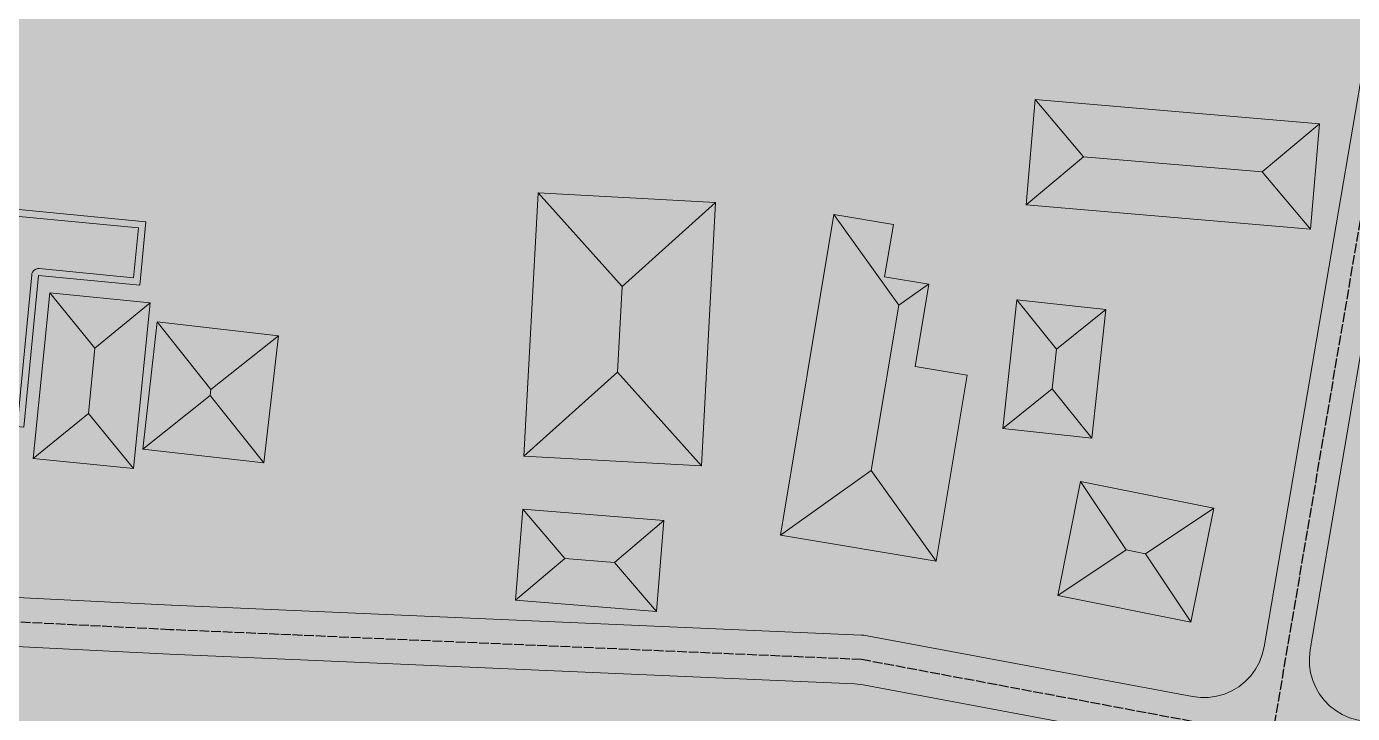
# Model space of a CAD drawing. Header units: metres. Extents: x 305909 to 307171, y 9156037 to 9156671.
# Drawn here: x 306270.2 to 306356.8, y 9156352.5 to 9156397.4 of the extents above; entities that cross this region are included whole.
import ezdxf

# ---------------------------------------------------------------- set-up
doc = ezdxf.new("R2010")
doc.units = ezdxf.units.M
doc.linetypes.add('DASHED2', pattern=[0.762, 0.635, -0.127])
for name, color, linetype, lineweight, true_color in [('B-BANGUNAN_PERMUKIMAN', 7, 'Continuous', 13, 0xf0cd8c), ('B-BAYANGAN', 7, 'Continuous', 0, 0x76786c), ('J-PERKERASAN_JALAN', 7, 'Continuous', 9, 0x989896), ('T-BANGUNAN_KLASTER_PERLUASAN', 7, 'Continuous', 13, 0xf3b978), ('T-KLASTER_UMKM_PERLUASAN', 7, 'DASHED2', 25, 0xe6a046), ('Z-R', 7, 'Continuous', 0, 0xfaf4e6), ('Z-R-UP', 7, 'Continuous', 0, 0xffecc8)]:
    doc.layers.add(name, color=color, linetype=linetype, lineweight=lineweight, true_color=true_color)

msp = doc.modelspace()

# ---------------------------------------------------------------- hatches: boundary and pattern name
at = {"layer": 'B-BANGUNAN_PERMUKIMAN', "true_color": 0xe7865c}
h = msp.add_hatch(color=23, dxfattribs=at)
h.dxf.hatch_style = 1
h.paths.add_polyline_path([(306339.234, 9156388.844), (306335.49, 9156385.69), (306336.08, 9156392.588), (306336.08, 9156392.588), (306339.234, 9156388.844)])
at = {"layer": 'B-BANGUNAN_PERMUKIMAN', "true_color": 0xe3845a}
h = msp.add_hatch(color=23, dxfattribs=at)
h.dxf.hatch_style = 1
h.paths.add_polyline_path([(306350.91, 9156387.846), (306339.234, 9156388.844), (306336.08, 9156392.588), (306354.654, 9156391), (306350.91, 9156387.846)])
at = {"layer": 'B-BANGUNAN_PERMUKIMAN', "true_color": 0xb46947}
h = msp.add_hatch(color=35, dxfattribs=at)
h.dxf.hatch_style = 1
h.paths.add_polyline_path([(306350.91, 9156387.846), (306354.654, 9156391), (306354.064, 9156384.103), (306350.91, 9156387.846)])
at = {"layer": 'B-BANGUNAN_PERMUKIMAN', "true_color": 0xb86b49}
h = msp.add_hatch(color=35, dxfattribs=at)
h.dxf.hatch_style = 1
h.paths.add_polyline_path([(306335.49, 9156385.69), (306339.234, 9156388.844), (306350.91, 9156387.846), (306354.064, 9156384.103), (306354.064, 9156384.103), (306335.49, 9156385.69)])
at = {"layer": 'B-BANGUNAN_PERMUKIMAN', "true_color": 0xe6865b}
h = msp.add_hatch(color=23, dxfattribs=at)
h.dxf.hatch_style = 1
h.paths.add_polyline_path([(306309.089, 9156380.362), (306308.788, 9156374.765), (306302.675, 9156369.277), (306303.601, 9156386.475), (306309.089, 9156380.362)])
at = {"layer": 'B-BANGUNAN_PERMUKIMAN', "true_color": 0xe4845a}
h = msp.add_hatch(color=23, dxfattribs=at)
h.dxf.hatch_style = 1
h.paths.add_polyline_path([(306309.089, 9156380.362), (306303.601, 9156386.475), (306303.601, 9156386.475), (306315.202, 9156385.85), (306309.089, 9156380.362)])
at = {"layer": 'B-BANGUNAN_PERMUKIMAN', "true_color": 0xce7852}
h = msp.add_hatch(color=23, dxfattribs=at)
h.dxf.hatch_style = 1
h.paths.add_polyline_path([(306277.974, 9156384.593), (306277.576, 9156380.448), (306270.962, 9156381.083), (306270.008, 9156371.166), (306264.24, 9156371.721), (306265.193, 9156381.638), (306265.592, 9156385.784), (306277.974, 9156384.593)])
at = {"layer": 'B-BANGUNAN_PERMUKIMAN', "true_color": 0xb56948}
h = msp.add_hatch(color=35, dxfattribs=at)
h.dxf.hatch_style = 1
h.paths.add_polyline_path([(306314.276, 9156368.652), (306308.788, 9156374.765), (306309.089, 9156380.362), (306315.202, 9156385.85), (306314.276, 9156368.652)])
at = {"layer": 'B-BANGUNAN_PERMUKIMAN', "true_color": 0xee8b5f}
h = msp.add_hatch(color=23, dxfattribs=at)
h.dxf.hatch_style = 1
h.paths.add_polyline_path([(306322.927, 9156385.07), (306327.165, 9156379.138), (306325.367, 9156368.353), (306319.435, 9156364.115), (306322.927, 9156385.07)])
at = {"layer": 'B-BANGUNAN_PERMUKIMAN', "true_color": 0xdf8258}
h = msp.add_hatch(color=23, dxfattribs=at)
h.dxf.hatch_style = 1
h.paths.add_polyline_path([(306327.165, 9156379.138), (306322.927, 9156385.07), (306326.814, 9156384.422), (306326.244, 9156380.999), (306329.102, 9156380.522), (306327.165, 9156379.138)])
at = {"layer": 'B-BANGUNAN_PERMUKIMAN', "true_color": 0xbd6e4b}
h = msp.add_hatch(color=13, dxfattribs=at)
h.dxf.hatch_style = 1
h.paths.add_polyline_path([(306325.367, 9156368.353), (306327.165, 9156379.138), (306329.102, 9156380.522), (306329.127, 9156380.518), (306328.23, 9156375.138), (306331.628, 9156374.571), (306329.603, 9156362.422), (306325.367, 9156368.353)])
at = {"layer": 'B-BANGUNAN_PERMUKIMAN', "true_color": 0xe7865c}
h = msp.add_hatch(color=23, dxfattribs=at)
h.dxf.hatch_style = 1
h.paths.add_polyline_path([(306271.705, 9156379.95), (306274.648, 9156376.345), (306274.217, 9156372.075), (306270.612, 9156369.132), (306271.705, 9156379.95)])
at = {"layer": 'B-BANGUNAN_PERMUKIMAN', "true_color": 0xe2845a}
h = msp.add_hatch(color=23, dxfattribs=at)
h.dxf.hatch_style = 1
h.paths.add_polyline_path([(306278.253, 9156379.288), (306274.648, 9156376.345), (306271.705, 9156379.95), (306278.253, 9156379.288)])
at = {"layer": 'B-BANGUNAN_PERMUKIMAN', "true_color": 0xe7865c}
h = msp.add_hatch(color=23, dxfattribs=at)
h.dxf.hatch_style = 1
h.paths.add_polyline_path([(306334.88, 9156379.494), (306334.88, 9156379.494), (306337.472, 9156376.267), (306337.191, 9156373.686), (306333.963, 9156371.093), (306334.88, 9156379.494)])
at = {"layer": 'B-BANGUNAN_PERMUKIMAN', "true_color": 0xe2845a}
h = msp.add_hatch(color=23, dxfattribs=at)
h.dxf.hatch_style = 1
h.paths.add_polyline_path([(306337.472, 9156376.267), (306334.88, 9156379.494), (306340.7, 9156378.86), (306337.472, 9156376.267)])
at = {"layer": 'B-BANGUNAN_PERMUKIMAN', "true_color": 0xb46947}
h = msp.add_hatch(color=35, dxfattribs=at)
h.dxf.hatch_style = 1
h.paths.add_polyline_path([(306274.217, 9156372.075), (306274.648, 9156376.345), (306278.253, 9156379.288), (306277.16, 9156368.471), (306274.217, 9156372.075)])
h = msp.add_hatch(color=35, dxfattribs=at)
h.dxf.hatch_style = 1
h.paths.add_polyline_path([(306337.191, 9156373.686), (306337.472, 9156376.267), (306340.7, 9156378.86), (306339.784, 9156370.458), (306337.191, 9156373.686)])
at = {"layer": 'B-BANGUNAN_PERMUKIMAN', "true_color": 0xe7875c}
h = msp.add_hatch(color=23, dxfattribs=at)
h.dxf.hatch_style = 1
h.paths.add_polyline_path([(306282.223, 9156373.64), (306282.178, 9156373.249), (306277.766, 9156369.744), (306278.719, 9156378.052), (306282.223, 9156373.64)])
at = {"layer": 'B-BANGUNAN_PERMUKIMAN', "true_color": 0xe2835a}
h = msp.add_hatch(color=23, dxfattribs=at)
h.dxf.hatch_style = 1
h.paths.add_polyline_path([(306282.223, 9156373.64), (306278.719, 9156378.052), (306278.719, 9156378.052), (306286.635, 9156377.144), (306282.223, 9156373.64)])
at = {"layer": 'B-BANGUNAN_PERMUKIMAN', "true_color": 0xb46847}
h = msp.add_hatch(color=25, dxfattribs=at)
h.dxf.hatch_style = 1
h.paths.add_polyline_path([(306285.683, 9156368.836), (306282.178, 9156373.249), (306282.223, 9156373.64), (306286.635, 9156377.144), (306286.635, 9156377.144), (306285.683, 9156368.836)])
at = {"layer": 'B-BANGUNAN_PERMUKIMAN', "true_color": 0xb76b49}
h = msp.add_hatch(color=35, dxfattribs=at)
h.dxf.hatch_style = 1
h.paths.add_polyline_path([(306308.788, 9156374.765), (306314.276, 9156368.652), (306302.675, 9156369.277), (306302.675, 9156369.277), (306308.788, 9156374.765)])
at = {"layer": 'B-BANGUNAN_PERMUKIMAN', "true_color": 0xb96b49}
h = msp.add_hatch(color=35, dxfattribs=at)
h.dxf.hatch_style = 1
h.paths.add_polyline_path([(306337.191, 9156373.686), (306339.784, 9156370.458), (306339.784, 9156370.458), (306333.963, 9156371.093), (306337.191, 9156373.686)])
at = {"layer": 'B-BANGUNAN_PERMUKIMAN', "true_color": 0xb96c49}
h = msp.add_hatch(color=35, dxfattribs=at)
h.dxf.hatch_style = 1
h.paths.add_polyline_path([(306282.178, 9156373.249), (306285.683, 9156368.836), (306277.766, 9156369.744), (306282.178, 9156373.249)])
at = {"layer": 'B-BANGUNAN_PERMUKIMAN', "true_color": 0xb96b49}
h = msp.add_hatch(color=35, dxfattribs=at)
h.dxf.hatch_style = 1
h.paths.add_polyline_path([(306274.217, 9156372.075), (306277.16, 9156368.471), (306277.16, 9156368.47), (306270.612, 9156369.132), (306274.217, 9156372.075)])
at = {"layer": 'B-BANGUNAN_PERMUKIMAN', "true_color": 0xb86b49}
h = msp.add_hatch(color=35, dxfattribs=at)
h.dxf.hatch_style = 1
h.paths.add_polyline_path([(306325.367, 9156368.353), (306329.603, 9156362.422), (306329.603, 9156362.421), (306319.435, 9156364.115), (306325.367, 9156368.353)])
at = {"layer": 'B-BANGUNAN_PERMUKIMAN', "true_color": 0xe9875c}
h = msp.add_hatch(color=23, dxfattribs=at)
h.dxf.hatch_style = 1
h.paths.add_polyline_path([(306339.046, 9156367.614), (306339.046, 9156367.614), (306342.017, 9156363.157), (306337.56, 9156360.185), (306339.046, 9156367.614)])
at = {"layer": 'B-BANGUNAN_PERMUKIMAN', "true_color": 0xe08259}
h = msp.add_hatch(color=23, dxfattribs=at)
h.dxf.hatch_style = 1
h.paths.add_polyline_path([(306343.289, 9156362.903), (306342.017, 9156363.157), (306339.046, 9156367.614), (306347.746, 9156365.874), (306343.289, 9156362.903)])
at = {"layer": 'B-BANGUNAN_PERMUKIMAN', "true_color": 0xe7865b}
h = msp.add_hatch(color=23, dxfattribs=at)
h.dxf.hatch_style = 1
h.paths.add_polyline_path([(306302.602, 9156365.821), (306305.342, 9156362.602), (306302.122, 9156359.861), (306302.602, 9156365.821)])
at = {"layer": 'B-BANGUNAN_PERMUKIMAN', "true_color": 0xe3845a}
h = msp.add_hatch(color=23, dxfattribs=at)
h.dxf.hatch_style = 1
h.paths.add_polyline_path([(306311.809, 9156365.08), (306311.809, 9156365.08), (306308.589, 9156362.34), (306305.342, 9156362.602), (306302.602, 9156365.821), (306311.809, 9156365.08)])
at = {"layer": 'B-BANGUNAN_PERMUKIMAN', "true_color": 0xb26847}
h = msp.add_hatch(color=25, dxfattribs=at)
h.dxf.hatch_style = 1
h.paths.add_polyline_path([(306343.289, 9156362.903), (306347.746, 9156365.874), (306346.26, 9156358.446), (306343.289, 9156362.903)])
at = {"layer": 'B-BANGUNAN_PERMUKIMAN', "true_color": 0xb46948}
h = msp.add_hatch(color=35, dxfattribs=at)
h.dxf.hatch_style = 1
h.paths.add_polyline_path([(306308.589, 9156362.34), (306311.809, 9156365.08), (306311.329, 9156359.121), (306308.589, 9156362.34)])
at = {"layer": 'B-BANGUNAN_PERMUKIMAN', "true_color": 0xbb6d4a}
h = msp.add_hatch(color=13, dxfattribs=at)
h.dxf.hatch_style = 1
h.paths.add_polyline_path([(306337.56, 9156360.185), (306342.017, 9156363.157), (306343.289, 9156362.903), (306346.26, 9156358.446), (306346.26, 9156358.446), (306337.56, 9156360.185)])
at = {"layer": 'B-BANGUNAN_PERMUKIMAN', "true_color": 0xb86b49}
h = msp.add_hatch(color=35, dxfattribs=at)
h.dxf.hatch_style = 1
h.paths.add_polyline_path([(306305.342, 9156362.602), (306308.589, 9156362.34), (306311.329, 9156359.121), (306311.329, 9156359.121), (306302.122, 9156359.861), (306305.342, 9156362.602)])
at = {"layer": 'B-BAYANGAN', "true_color": 0x76786c}
h = msp.add_hatch(color=8, dxfattribs=at)
h.dxf.hatch_style = 1
h.paths.add_polyline_path([(306355.404, 9156390.25), (306354.814, 9156383.352), (306336.24, 9156384.94), (306336.83, 9156391.838), (306355.404, 9156390.25)])
h = msp.add_hatch(color=8, dxfattribs=at)
h.dxf.hatch_style = 1
h.paths.add_polyline_path([(306355.404, 9156390.25), (306354.814, 9156383.352), (306336.24, 9156384.94), (306336.83, 9156391.838), (306355.404, 9156390.25)])
h = msp.add_hatch(color=8, dxfattribs=at)
h.dxf.hatch_style = 1
h.paths.add_polyline_path([(306315.952, 9156385.1), (306315.026, 9156367.902), (306303.425, 9156368.527), (306304.351, 9156385.725), (306315.952, 9156385.1)])
h = msp.add_hatch(color=8, dxfattribs=at)
h.dxf.hatch_style = 1
h.paths.add_polyline_path([(306315.952, 9156385.1), (306315.026, 9156367.902), (306303.425, 9156368.527), (306304.351, 9156385.725), (306315.952, 9156385.1)])
h = msp.add_hatch(color=8, dxfattribs=at)
h.dxf.hatch_style = 1
h.paths.add_polyline_path([(306278.724, 9156383.843), (306278.326, 9156379.698), (306271.712, 9156380.333), (306270.758, 9156370.416), (306264.99, 9156370.971), (306265.943, 9156380.888), (306266.342, 9156385.034), (306278.724, 9156383.843)])
h = msp.add_hatch(color=8, dxfattribs=at)
h.dxf.hatch_style = 1
h.paths.add_polyline_path([(306278.724, 9156383.843), (306278.326, 9156379.698), (306271.712, 9156380.333), (306270.758, 9156370.416), (306264.99, 9156370.971), (306265.943, 9156380.888), (306266.342, 9156385.034), (306278.724, 9156383.843)])
h = msp.add_hatch(color=8, dxfattribs=at)
h.dxf.hatch_style = 1
h.paths.add_polyline_path([(306332.378, 9156373.821), (306330.353, 9156361.671), (306320.185, 9156363.365), (306323.677, 9156384.32), (306327.564, 9156383.672), (306326.994, 9156380.249), (306329.877, 9156379.768), (306328.98, 9156374.388), (306332.378, 9156373.821)])
h = msp.add_hatch(color=8, dxfattribs=at)
h.dxf.hatch_style = 1
h.paths.add_polyline_path([(306332.378, 9156373.821), (306330.353, 9156361.671), (306320.185, 9156363.365), (306323.677, 9156384.32), (306327.564, 9156383.672), (306326.994, 9156380.249), (306329.877, 9156379.768), (306328.98, 9156374.388), (306332.378, 9156373.821)])
h = msp.add_hatch(color=8, dxfattribs=at)
h.dxf.hatch_style = 1
h.paths.add_polyline_path([(306279.003, 9156378.538), (306277.91, 9156367.72), (306271.362, 9156368.382), (306272.454, 9156379.2), (306279.003, 9156378.538)])
h = msp.add_hatch(color=8, dxfattribs=at)
h.dxf.hatch_style = 1
h.paths.add_polyline_path([(306279.003, 9156378.538), (306277.91, 9156367.72), (306271.362, 9156368.382), (306272.454, 9156379.2), (306279.003, 9156378.538)])
h = msp.add_hatch(color=8, dxfattribs=at)
h.dxf.hatch_style = 1
h.paths.add_polyline_path([(306341.45, 9156378.11), (306340.534, 9156369.708), (306334.713, 9156370.343), (306335.629, 9156378.745), (306341.45, 9156378.11)])
h = msp.add_hatch(color=8, dxfattribs=at)
h.dxf.hatch_style = 1
h.paths.add_polyline_path([(306341.45, 9156378.11), (306340.534, 9156369.708), (306334.713, 9156370.343), (306335.629, 9156378.745), (306341.45, 9156378.11)])
h = msp.add_hatch(color=8, dxfattribs=at)
h.dxf.hatch_style = 1
h.paths.add_polyline_path([(306287.385, 9156376.394), (306286.433, 9156368.086), (306278.516, 9156368.994), (306279.469, 9156377.302), (306287.385, 9156376.394)])
h = msp.add_hatch(color=8, dxfattribs=at)
h.dxf.hatch_style = 1
h.paths.add_polyline_path([(306287.385, 9156376.394), (306286.433, 9156368.086), (306278.516, 9156368.994), (306279.469, 9156377.302), (306287.385, 9156376.394)])
h = msp.add_hatch(color=8, dxfattribs=at)
h.dxf.hatch_style = 1
h.paths.add_polyline_path([(306348.496, 9156365.124), (306347.01, 9156357.695), (306338.31, 9156359.435), (306339.795, 9156366.864), (306348.496, 9156365.124)])
h = msp.add_hatch(color=8, dxfattribs=at)
h.dxf.hatch_style = 1
h.paths.add_polyline_path([(306348.496, 9156365.124), (306347.01, 9156357.695), (306338.31, 9156359.435), (306339.795, 9156366.864), (306348.496, 9156365.124)])
h = msp.add_hatch(color=8, dxfattribs=at)
h.dxf.hatch_style = 1
h.paths.add_polyline_path([(306312.559, 9156364.33), (306312.079, 9156358.371), (306302.872, 9156359.111), (306303.351, 9156365.071), (306312.559, 9156364.33)])
h = msp.add_hatch(color=8, dxfattribs=at)
h.dxf.hatch_style = 1
h.paths.add_polyline_path([(306312.559, 9156364.33), (306312.079, 9156358.371), (306302.872, 9156359.111), (306303.351, 9156365.071), (306312.559, 9156364.33)])
at = {"layer": 'J-PERKERASAN_JALAN', "true_color": 0x989896}
h = msp.add_hatch(color=252, dxfattribs=at)
h.dxf.hatch_style = 1
h.paths.add_polyline_path([(306211.341, 9156561.319), (306215.693, 9156561.13), (306215.76, 9156561.126), (306215.8, 9156561.123), (306215.867, 9156561.117), (306305.106, 9156551.206), (306305.211, 9156551.196), (306385.831, 9156544.389), (306385.918, 9156544.38), (306385.969, 9156544.374), (306386.055, 9156544.361), (306424.864, 9156537.661), (306424.901, 9156537.654), (306424.922, 9156537.65), (306424.958, 9156537.643), (306453.186, 9156531.689), (306453.481, 9156531.639), (306455.847, 9156531.322), (306456.066, 9156531.299), (306458.588, 9156531.102), (306458.613, 9156531.1), (306499.527, 9156528.16), (306499.548, 9156528.159), (306503.861, 9156527.791), (306503.93, 9156527.784), (306503.97, 9156527.78), (306504.038, 9156527.77), (306508.381, 9156527.098), (306524.104, 9156524.604), (306524.104, 9156521.364), (306507.903, 9156523.933), (306507.888, 9156523.936), (306503.705, 9156524.584), (306503.432, 9156524.616), (306499.323, 9156524.966), (306499.27, 9156524.971), (306458.379, 9156527.908), (306455.69, 9156528.118), (306455.636, 9156528.123), (306455.603, 9156528.127), (306455.548, 9156528.133), (306452.885, 9156528.49), (306452.811, 9156528.501), (306452.767, 9156528.509), (306452.694, 9156528.523), (306424.381, 9156534.494), (306424.236, 9156534.522), (306390.807, 9156540.293), (306390.292, 9156540.348), (306389.774, 9156540.336), (306389.261, 9156540.256), (306388.764, 9156540.112), (306388.289, 9156539.904), (306387.845, 9156539.636), (306387.439, 9156539.314), (306387.079, 9156538.941), (306386.769, 9156538.525), (306386.516, 9156538.073), (306386.324, 9156537.592), (306386.196, 9156537.089), (306373.097, 9156467.337), (306371.27, 9156457.608), (306371.258, 9156457.542), (306354.047, 9156356.618), (306353.994, 9156356.117), (306354.004, 9156355.613), (306354.077, 9156355.115), (306354.213, 9156354.629), (306354.408, 9156354.165), (306354.661, 9156353.729), (306354.966, 9156353.328), (306355.319, 9156352.968), (306355.714, 9156352.656), (306356.146, 9156352.396), (306356.607, 9156352.192), (306357.09, 9156352.048), (306357.587, 9156351.966), (306409.631, 9156346.693), (306409.685, 9156346.687), (306409.717, 9156346.683), (306409.771, 9156346.675), (306440.166, 9156341.92), (306440.608, 9156341.876), (306479.912, 9156340.134), (306480.43, 9156340.144), (306480.943, 9156340.222), (306481.441, 9156340.365), (306481.917, 9156340.572), (306482.362, 9156340.838), (306482.768, 9156341.16), (306483.13, 9156341.531), (306483.441, 9156341.946), (306483.695, 9156342.398), (306483.889, 9156342.879), (306484.019, 9156343.381), (306484.082, 9156343.896), (306484.563, 9156352.101), (306486.641, 9156384.636), (306486.657, 9156384.758), (306486.78, 9156384.758), (306489.513, 9156384.584), (306489.635, 9156384.568), (306489.635, 9156384.445), (306487.559, 9156351.943), (306487.558, 9156351.922), (306487.067, 9156343.551), (306487.07, 9156343.043), (306487.137, 9156342.539), (306487.267, 9156342.048), (306487.458, 9156341.578), (306487.707, 9156341.135), (306488.011, 9156340.728), (306488.363, 9156340.362), (306488.76, 9156340.044), (306489.193, 9156339.779), (306489.656, 9156339.571), (306490.142, 9156339.423), (306490.643, 9156339.338), (306492.503, 9156339.143), (306492.541, 9156339.139), (306492.564, 9156339.136), (306492.602, 9156339.131), (306513.238, 9156336.16), (306513.401, 9156336.139), (306524.104, 9156335.046), (306524.104, 9156331.829), (306512.982, 9156332.966), (306512.941, 9156332.97), (306512.916, 9156332.973), (306512.875, 9156332.979), (306498.863, 9156334.996), (306498.356, 9156335.037), (306497.849, 9156335.012), (306497.349, 9156334.924), (306496.864, 9156334.773), (306496.402, 9156334.562), (306495.97, 9156334.294), (306495.576, 9156333.973), (306495.226, 9156333.605), (306494.925, 9156333.196), (306494.679, 9156332.752), (306494.49, 9156332.28), (306494.364, 9156331.788), (306494.3, 9156331.284), (306494.301, 9156330.776), (306499.491, 9156251.377), (306499.491, 9156251.254), (306499.369, 9156251.238), (306496.637, 9156251.059), (306496.514, 9156251.059), (306496.498, 9156251.181), (306491.167, 9156332.724), (306491.102, 9156333.229), (306490.973, 9156333.721), (306490.782, 9156334.193), (306490.533, 9156334.637), (306490.23, 9156335.046), (306489.877, 9156335.413), (306489.48, 9156335.732), (306489.047, 9156335.998), (306488.582, 9156336.207), (306488.095, 9156336.356), (306487.594, 9156336.441), (306485.258, 9156336.686), (306485.017, 9156336.704), (306446.09, 9156338.429), (306445.584, 9156338.42), (306445.083, 9156338.346), (306444.595, 9156338.21), (306444.129, 9156338.013), (306443.691, 9156337.759), (306443.289, 9156337.452), (306442.928, 9156337.096), (306442.616, 9156336.698), (306442.356, 9156336.263), (306442.153, 9156335.8), (306442.011, 9156335.314), (306441.931, 9156334.814), (306441.915, 9156334.308), (306442.571, 9156313.413), (306442.58, 9156313.248), (306443.283, 9156303.609), (306443.286, 9156303.565), (306443.287, 9156303.544), (306443.288, 9156303.5), (306443.886, 9156283.072), (306443.882, 9156282.949), (306443.759, 9156282.937), (306441.022, 9156282.857), (306440.899, 9156282.862), (306440.888, 9156282.984), (306440.293, 9156303.314), (306440.284, 9156303.488), (306439.581, 9156313.122), (306439.578, 9156313.164), (306439.577, 9156313.184), (306439.576, 9156313.226), (306438.873, 9156335.586), (306438.826, 9156336.086), (306438.716, 9156336.577), (306438.545, 9156337.05), (306438.317, 9156337.498), (306438.034, 9156337.914), (306437.701, 9156338.291), (306437.323, 9156338.623), (306436.907, 9156338.906), (306436.458, 9156339.133), (306435.985, 9156339.303), (306435.494, 9156339.412), (306409.399, 9156343.494), (306409.184, 9156343.522), (306356.316, 9156348.878), (306355.783, 9156348.897), (306355.253, 9156348.844), (306354.735, 9156348.722), (306354.238, 9156348.531), (306353.77, 9156348.276), (306353.34, 9156347.962), (306352.956, 9156347.593), (306352.624, 9156347.176), (306352.351, 9156346.719), (306352.141, 9156346.23), (306351.997, 9156345.717), (306341.11, 9156293.6), (306341.085, 9156293.468), (306330.918, 9156235.039), (306330.908, 9156234.979), (306329.587, 9156226.644), (306329.547, 9156226.286), (306329.002, 9156218.17), (306329.001, 9156218.146), (306326.612, 9156189.443), (306326.594, 9156189.321), (306326.471, 9156189.324), (306323.742, 9156189.551), (306323.62, 9156189.569), (306323.622, 9156189.692), (306326.007, 9156218.339), (306326.011, 9156218.403), (306326.567, 9156226.689), (306326.575, 9156226.779), (306326.58, 9156226.824), (306326.592, 9156226.913), (306327.95, 9156235.479), (306327.954, 9156235.502), (306338.142, 9156294.057), (306338.148, 9156294.09), (306338.151, 9156294.106), (306338.158, 9156294.139), (306348.925, 9156345.68), (306348.998, 9156346.205), (306349.002, 9156346.735), (306348.936, 9156347.261), (306348.8, 9156347.774), (306348.598, 9156348.264), (306348.333, 9156348.723), (306348.01, 9156349.143), (306347.634, 9156349.517), (306347.211, 9156349.837), (306346.75, 9156350.099), (306346.259, 9156350.298), (306345.745, 9156350.43), (306324.834, 9156354.345), (306324.271, 9156354.41), (306279.508, 9156356.343), (306211.341, 9156359.746), (306211.341, 9156362.949), (306279.625, 9156359.541), (306279.652, 9156359.54), (306324.736, 9156357.593), (306324.877, 9156357.581), (306324.962, 9156357.572), (306325.102, 9156357.551), (306346.36, 9156353.57), (306346.885, 9156353.507), (306347.414, 9156353.514), (306347.937, 9156353.591), (306348.445, 9156353.736), (306348.93, 9156353.947), (306349.383, 9156354.219), (306349.796, 9156354.55), (306350.161, 9156354.931), (306350.473, 9156355.358), (306350.727, 9156355.822), (306350.917, 9156356.315), (306351.04, 9156356.829), (306367.345, 9156452.444), (306367.4, 9156452.978), (306367.382, 9156453.515), (306367.293, 9156454.044), (306367.134, 9156454.557), (306366.908, 9156455.044), (306366.618, 9156455.496), (306366.271, 9156455.905), (306365.872, 9156456.264), (306365.428, 9156456.566), (306364.948, 9156456.806), (306364.44, 9156456.98), (306363.913, 9156457.084), (306328.417, 9156461.659), (306307.102, 9156464.447), (306307.086, 9156464.449), (306307.041, 9156464.456), (306243.125, 9156474.305), (306242.61, 9156474.35), (306242.093, 9156474.329), (306241.583, 9156474.241), (306241.089, 9156474.088), (306240.619, 9156473.873), (306240.18, 9156473.598), (306239.781, 9156473.27), (306239.427, 9156472.892), (306239.125, 9156472.472), (306238.879, 9156472.017), (306235.863, 9156465.428), (306235.816, 9156465.333), (306235.721, 9156465.173), (306235.626, 9156465.045), (306235.517, 9156464.929), (306235.377, 9156464.807), (306235.291, 9156464.744), (306234.104, 9156463.916), (306234.011, 9156463.855), (306233.816, 9156463.749), (306233.715, 9156463.704), (306232.243, 9156463.105), (306232.16, 9156463.073), (306232.012, 9156463.028), (306231.882, 9156463), (306231.728, 9156462.982), (306231.639, 9156462.977), (306225.305, 9156462.777), (306225.175, 9156462.777), (306225.11, 9156462.78), (306224.979, 9156462.788), (306217.294, 9156463.552), (306217.186, 9156463.566), (306217.132, 9156463.574), (306217.025, 9156463.594), (306211.341, 9156464.792), (306211.341, 9156467.858), (306217.404, 9156466.58), (306217.834, 9156466.513), (306224.983, 9156465.803), (306225.505, 9156465.785), (306230.354, 9156465.938), (306230.906, 9156465.994), (306231.444, 9156466.125), (306231.96, 9156466.33), (306232.442, 9156466.604), (306232.881, 9156466.943), (306233.27, 9156467.338), (306233.6, 9156467.784), (306233.865, 9156468.271), (306237.161, 9156475.469), (306237.205, 9156475.561), (306237.295, 9156475.714), (306237.385, 9156475.836), (306237.487, 9156475.949), (306237.6, 9156476.051), (306237.743, 9156476.156), (306237.829, 9156476.21), (306239.166, 9156476.996), (306239.245, 9156477.041), (306239.389, 9156477.108), (306239.517, 9156477.155), (306239.67, 9156477.196), (306239.759, 9156477.213), (306241.459, 9156477.502), (306241.565, 9156477.517), (306241.752, 9156477.529), (306241.939, 9156477.52), (306242.045, 9156477.507), (306307.452, 9156467.428), (306307.542, 9156467.415), (306328.795, 9156464.635), (306328.802, 9156464.634), (306364.829, 9156459.991), (306365.332, 9156459.958), (306365.835, 9156459.989), (306366.33, 9156460.083), (306366.81, 9156460.238), (306367.266, 9156460.452), (306367.692, 9156460.722), (306368.08, 9156461.044), (306368.425, 9156461.412), (306368.721, 9156461.82), (306368.963, 9156462.262), (306369.147, 9156462.731), (306369.271, 9156463.22), (306370.149, 9156467.89), (306383.124, 9156536.986), (306383.186, 9156537.496), (306383.182, 9156538.011), (306383.112, 9156538.52), (306382.978, 9156539.016), (306382.781, 9156539.491), (306382.525, 9156539.937), (306382.213, 9156540.346), (306381.852, 9156540.712), (306381.447, 9156541.028), (306381.004, 9156541.29), (306380.532, 9156541.493), (306380.037, 9156541.634), (306379.529, 9156541.71), (306304.881, 9156548.012), (306304.855, 9156548.015), (306304.839, 9156548.016), (306304.813, 9156548.019), (306215.667, 9156557.919), (306215.399, 9156557.94), (306211.341, 9156558.116), (306211.341, 9156561.319)])
at = {"layer": 'T-BANGUNAN_KLASTER_PERLUASAN', "true_color": 0xfdb167}
h = msp.add_hatch(color=31, dxfattribs=at)
h.dxf.hatch_style = 1
h.paths.add_polyline_path([(306339.234, 9156388.844), (306335.49, 9156385.69), (306336.08, 9156392.588), (306336.08, 9156392.588), (306339.234, 9156388.844)])
at = {"layer": 'T-BANGUNAN_KLASTER_PERLUASAN', "true_color": 0xf9ae65}
h = msp.add_hatch(color=21, dxfattribs=at)
h.dxf.hatch_style = 1
h.paths.add_polyline_path([(306350.91, 9156387.846), (306339.234, 9156388.844), (306336.08, 9156392.588), (306354.654, 9156391), (306350.91, 9156387.846)])
at = {"layer": 'T-BANGUNAN_KLASTER_PERLUASAN', "true_color": 0xc68a50}
h = msp.add_hatch(color=23, dxfattribs=at)
h.dxf.hatch_style = 1
h.paths.add_polyline_path([(306350.91, 9156387.846), (306354.654, 9156391), (306354.064, 9156384.103), (306350.91, 9156387.846)])
at = {"layer": 'T-BANGUNAN_KLASTER_PERLUASAN', "true_color": 0xca8d52}
h = msp.add_hatch(color=33, dxfattribs=at)
h.dxf.hatch_style = 1
h.paths.add_polyline_path([(306335.49, 9156385.69), (306339.234, 9156388.844), (306350.91, 9156387.846), (306354.064, 9156384.103), (306354.064, 9156384.103), (306335.49, 9156385.69)])
at = {"layer": 'T-BANGUNAN_KLASTER_PERLUASAN', "true_color": 0xfcb066}
h = msp.add_hatch(color=31, dxfattribs=at)
h.dxf.hatch_style = 1
h.paths.add_polyline_path([(306309.089, 9156380.362), (306308.788, 9156374.765), (306302.675, 9156369.277), (306303.601, 9156386.475), (306309.089, 9156380.362)])
at = {"layer": 'T-BANGUNAN_KLASTER_PERLUASAN', "true_color": 0xfaae65}
h = msp.add_hatch(color=21, dxfattribs=at)
h.dxf.hatch_style = 1
h.paths.add_polyline_path([(306309.089, 9156380.362), (306303.601, 9156386.475), (306303.601, 9156386.475), (306315.202, 9156385.85), (306309.089, 9156380.362)])
at = {"layer": 'T-BANGUNAN_KLASTER_PERLUASAN', "true_color": 0xe29e5c}
h = msp.add_hatch(color=33, dxfattribs=at)
h.dxf.hatch_style = 1
h.paths.add_polyline_path([(306277.974, 9156384.593), (306277.576, 9156380.448), (306270.962, 9156381.083), (306270.008, 9156371.166), (306264.24, 9156371.721), (306265.193, 9156381.638), (306265.592, 9156385.784), (306277.974, 9156384.593)])
at = {"layer": 'T-BANGUNAN_KLASTER_PERLUASAN', "true_color": 0xc78b51}
h = msp.add_hatch(color=23, dxfattribs=at)
h.dxf.hatch_style = 1
h.paths.add_polyline_path([(306314.276, 9156368.652), (306308.788, 9156374.765), (306309.089, 9156380.362), (306315.202, 9156385.85), (306314.276, 9156368.652)])
at = {"layer": 'T-BANGUNAN_KLASTER_PERLUASAN', "true_color": 0xffb76a}
h = msp.add_hatch(color=31, dxfattribs=at)
h.dxf.hatch_style = 1
h.paths.add_polyline_path([(306322.927, 9156385.07), (306327.165, 9156379.138), (306325.367, 9156368.353), (306319.435, 9156364.115), (306322.927, 9156385.07)])
at = {"layer": 'T-BANGUNAN_KLASTER_PERLUASAN', "true_color": 0xf5ab63}
h = msp.add_hatch(color=21, dxfattribs=at)
h.dxf.hatch_style = 1
h.paths.add_polyline_path([(306327.165, 9156379.138), (306322.927, 9156385.07), (306326.814, 9156384.422), (306326.244, 9156380.999), (306329.102, 9156380.522), (306327.165, 9156379.138)])
at = {"layer": 'T-BANGUNAN_KLASTER_PERLUASAN', "true_color": 0xcf9154}
h = msp.add_hatch(color=33, dxfattribs=at)
h.dxf.hatch_style = 1
h.paths.add_polyline_path([(306325.367, 9156368.353), (306327.165, 9156379.138), (306329.102, 9156380.522), (306329.127, 9156380.518), (306328.23, 9156375.138), (306331.628, 9156374.571), (306329.603, 9156362.422), (306325.367, 9156368.353)])
at = {"layer": 'T-BANGUNAN_KLASTER_PERLUASAN', "true_color": 0xfeb167}
h = msp.add_hatch(color=31, dxfattribs=at)
h.dxf.hatch_style = 1
h.paths.add_polyline_path([(306271.705, 9156379.95), (306274.648, 9156376.345), (306274.217, 9156372.075), (306270.612, 9156369.132), (306271.705, 9156379.95)])
at = {"layer": 'T-BANGUNAN_KLASTER_PERLUASAN', "true_color": 0xf8ad65}
h = msp.add_hatch(color=21, dxfattribs=at)
h.dxf.hatch_style = 1
h.paths.add_polyline_path([(306278.253, 9156379.288), (306274.648, 9156376.345), (306271.705, 9156379.95), (306278.253, 9156379.288)])
at = {"layer": 'T-BANGUNAN_KLASTER_PERLUASAN', "true_color": 0xfeb167}
h = msp.add_hatch(color=31, dxfattribs=at)
h.dxf.hatch_style = 1
h.paths.add_polyline_path([(306334.88, 9156379.494), (306334.88, 9156379.494), (306337.472, 9156376.267), (306337.191, 9156373.686), (306333.963, 9156371.093), (306334.88, 9156379.494)])
at = {"layer": 'T-BANGUNAN_KLASTER_PERLUASAN', "true_color": 0xf8ad65}
h = msp.add_hatch(color=21, dxfattribs=at)
h.dxf.hatch_style = 1
h.paths.add_polyline_path([(306337.472, 9156376.267), (306334.88, 9156379.494), (306340.7, 9156378.86), (306337.472, 9156376.267)])
at = {"layer": 'T-BANGUNAN_KLASTER_PERLUASAN', "true_color": 0xc58a50}
h = msp.add_hatch(color=23, dxfattribs=at)
h.dxf.hatch_style = 1
h.paths.add_polyline_path([(306274.217, 9156372.075), (306274.648, 9156376.345), (306278.253, 9156379.288), (306277.16, 9156368.471), (306274.217, 9156372.075)])
h = msp.add_hatch(color=23, dxfattribs=at)
h.dxf.hatch_style = 1
h.paths.add_polyline_path([(306337.191, 9156373.686), (306337.472, 9156376.267), (306340.7, 9156378.86), (306339.784, 9156370.458), (306337.191, 9156373.686)])
at = {"layer": 'T-BANGUNAN_KLASTER_PERLUASAN', "true_color": 0xfeb167}
h = msp.add_hatch(color=31, dxfattribs=at)
h.dxf.hatch_style = 1
h.paths.add_polyline_path([(306282.223, 9156373.64), (306282.178, 9156373.249), (306277.766, 9156369.744), (306278.719, 9156378.052), (306282.223, 9156373.64)])
at = {"layer": 'T-BANGUNAN_KLASTER_PERLUASAN', "true_color": 0xf8ad65}
h = msp.add_hatch(color=21, dxfattribs=at)
h.dxf.hatch_style = 1
h.paths.add_polyline_path([(306282.223, 9156373.64), (306278.719, 9156378.052), (306278.719, 9156378.052), (306286.635, 9156377.144), (306282.223, 9156373.64)])
at = {"layer": 'T-BANGUNAN_KLASTER_PERLUASAN', "true_color": 0xc58a50}
h = msp.add_hatch(color=23, dxfattribs=at)
h.dxf.hatch_style = 1
h.paths.add_polyline_path([(306285.683, 9156368.836), (306282.178, 9156373.249), (306282.223, 9156373.64), (306286.635, 9156377.144), (306286.635, 9156377.144), (306285.683, 9156368.836)])
at = {"layer": 'T-BANGUNAN_KLASTER_PERLUASAN', "true_color": 0xc98d52}
h = msp.add_hatch(color=33, dxfattribs=at)
h.dxf.hatch_style = 1
h.paths.add_polyline_path([(306308.788, 9156374.765), (306314.276, 9156368.652), (306302.675, 9156369.277), (306302.675, 9156369.277), (306308.788, 9156374.765)])
at = {"layer": 'T-BANGUNAN_KLASTER_PERLUASAN', "true_color": 0xcb8e52}
h = msp.add_hatch(color=33, dxfattribs=at)
h.dxf.hatch_style = 1
h.paths.add_polyline_path([(306337.191, 9156373.686), (306339.784, 9156370.458), (306339.784, 9156370.458), (306333.963, 9156371.093), (306337.191, 9156373.686)])
h = msp.add_hatch(color=33, dxfattribs=at)
h.dxf.hatch_style = 1
h.paths.add_polyline_path([(306282.178, 9156373.249), (306285.683, 9156368.836), (306277.766, 9156369.744), (306282.178, 9156373.249)])
h = msp.add_hatch(color=33, dxfattribs=at)
h.dxf.hatch_style = 1
h.paths.add_polyline_path([(306274.217, 9156372.075), (306277.16, 9156368.471), (306277.16, 9156368.47), (306270.612, 9156369.132), (306274.217, 9156372.075)])
at = {"layer": 'T-BANGUNAN_KLASTER_PERLUASAN', "true_color": 0xca8d52}
h = msp.add_hatch(color=33, dxfattribs=at)
h.dxf.hatch_style = 1
h.paths.add_polyline_path([(306325.367, 9156368.353), (306329.603, 9156362.422), (306329.603, 9156362.421), (306319.435, 9156364.115), (306325.367, 9156368.353)])
at = {"layer": 'T-BANGUNAN_KLASTER_PERLUASAN', "true_color": 0xffb368}
h = msp.add_hatch(color=31, dxfattribs=at)
h.dxf.hatch_style = 1
h.paths.add_polyline_path([(306339.046, 9156367.614), (306339.046, 9156367.614), (306342.017, 9156363.157), (306337.56, 9156360.185), (306339.046, 9156367.614)])
at = {"layer": 'T-BANGUNAN_KLASTER_PERLUASAN', "true_color": 0xf6ac64}
h = msp.add_hatch(color=21, dxfattribs=at)
h.dxf.hatch_style = 1
h.paths.add_polyline_path([(306343.289, 9156362.903), (306342.017, 9156363.157), (306339.046, 9156367.614), (306347.746, 9156365.874), (306343.289, 9156362.903)])
at = {"layer": 'T-BANGUNAN_KLASTER_PERLUASAN', "true_color": 0xfdb167}
h = msp.add_hatch(color=31, dxfattribs=at)
h.dxf.hatch_style = 1
h.paths.add_polyline_path([(306302.602, 9156365.821), (306305.342, 9156362.602), (306302.122, 9156359.861), (306302.602, 9156365.821)])
at = {"layer": 'T-BANGUNAN_KLASTER_PERLUASAN', "true_color": 0xf9ae65}
h = msp.add_hatch(color=21, dxfattribs=at)
h.dxf.hatch_style = 1
h.paths.add_polyline_path([(306311.809, 9156365.08), (306311.809, 9156365.08), (306308.589, 9156362.34), (306305.342, 9156362.602), (306302.602, 9156365.821), (306311.809, 9156365.08)])
at = {"layer": 'T-BANGUNAN_KLASTER_PERLUASAN', "true_color": 0xc3884f}
h = msp.add_hatch(color=23, dxfattribs=at)
h.dxf.hatch_style = 1
h.paths.add_polyline_path([(306343.289, 9156362.903), (306347.746, 9156365.874), (306346.26, 9156358.446), (306343.289, 9156362.903)])
at = {"layer": 'T-BANGUNAN_KLASTER_PERLUASAN', "true_color": 0xc68a50}
h = msp.add_hatch(color=23, dxfattribs=at)
h.dxf.hatch_style = 1
h.paths.add_polyline_path([(306308.589, 9156362.34), (306311.809, 9156365.08), (306311.329, 9156359.121), (306308.589, 9156362.34)])
at = {"layer": 'T-BANGUNAN_KLASTER_PERLUASAN', "true_color": 0xcd8f53}
h = msp.add_hatch(color=33, dxfattribs=at)
h.dxf.hatch_style = 1
h.paths.add_polyline_path([(306337.56, 9156360.185), (306342.017, 9156363.157), (306343.289, 9156362.903), (306346.26, 9156358.446), (306346.26, 9156358.446), (306337.56, 9156360.185)])
at = {"layer": 'T-BANGUNAN_KLASTER_PERLUASAN', "true_color": 0xca8d52}
h = msp.add_hatch(color=33, dxfattribs=at)
h.dxf.hatch_style = 1
h.paths.add_polyline_path([(306305.342, 9156362.602), (306308.589, 9156362.34), (306311.329, 9156359.121), (306311.329, 9156359.121), (306302.122, 9156359.861), (306305.342, 9156362.602)])
at = {"layer": 'Z-R', "true_color": 0xe2eacc}
h = msp.add_hatch(color=254, dxfattribs=at)
h.dxf.hatch_style = 1
h.paths.add_polyline_path([(306499.604, 9156305.811), (306466.679, 9156301.994), (306472.882, 9156235.666), (306497.912, 9156229.062), (306526.804, 9156228.986), (306531.575, 9156219.919), (306532.491, 9156127.582), (306486.314, 9156132.333), (306393.989, 9156155.199), (306332.726, 9156171.593), (306288.72, 9156190.576), (306246.009, 9156220.776), (306216.24, 9156242.779), (306193.374, 9156263.487), (306160.586, 9156296.707), (306133.406, 9156338.556), (306127.354, 9156361.253), (306094.195, 9156358.842), (306090.504, 9156366.668), (306061.399, 9156428.371), (306035.152, 9156500.205), (306017.705, 9156550.308), (306008.214, 9156577.564), (306141.306, 9156568.881), (306165.696, 9156567.29), (306165.696, 9156567.29), (306200.223, 9156564.074), (306291.75, 9156555.548), (306369.455, 9156545.532), (306471.945, 9156528.538), (306458.481, 9156529.505), (306455.788, 9156529.715), (306453.061, 9156530.08), (306440, 9156532.835), (306440, 9156532.835), (306440, 9156532.835), (306440, 9156532.835), (306424.61, 9156536.081), (306424.61, 9156536.081), (306385.74, 9156542.791), (306385.74, 9156542.791), (306305.003, 9156549.608), (306305.003, 9156549.608), (306215.657, 9156559.53), (306215.657, 9156559.53), (306186.122, 9156560.815), (306186.122, 9156560.815), (306160.523, 9156563.133), (306160.523, 9156563.133), (306119.178, 9156567.786), (306119.178, 9156567.786), (306039.052, 9156573.455), (306039.052, 9156573.455), (306033.081, 9156573.806), (306033.081, 9156573.806), (306033.081, 9156573.806), (306051.45, 9156523.215), (306051.451, 9156523.214), (306060.206, 9156485.254), (306060.206, 9156485.254), (306060.207, 9156485.254), (306057.483, 9156485.596), (306070.599, 9156438.472), (306116.984, 9156440.275), (306147.963, 9156437.914), (306199.856, 9156410.566), (306230.346, 9156409.784), (306281.946, 9156409.003), (306338.236, 9156402.748), (306341.903, 9156461.433), (306341.903, 9156461.433), (306341.904, 9156461.433), (306343.891, 9156461.177), (306340.232, 9156402.624), (306340.209, 9156402.422), (306340.166, 9156402.225), (306340.103, 9156402.033), (306340.021, 9156401.848), (306339.921, 9156401.672), (306339.804, 9156401.507), (306339.67, 9156401.355), (306339.522, 9156401.217), (306339.361, 9156401.095), (306339.188, 9156400.99), (306339.006, 9156400.902), (306338.815, 9156400.834), (306338.619, 9156400.785), (306338.419, 9156400.757), (306338.217, 9156400.748), (306338.015, 9156400.76), (306281.82, 9156407.004), (306230.316, 9156407.785), (306230.295, 9156407.785), (306199.805, 9156408.567), (306199.621, 9156408.58), (306199.44, 9156408.61), (306199.262, 9156408.656), (306199.09, 9156408.719), (306198.923, 9156408.797), (306147.397, 9156435.951), (306116.947, 9156438.272), (306078.606, 9156436.782), (306089.35, 9156410.909), (306109.34, 9156371.439), (306114.245, 9156367.345), (306121.798, 9156366.048), (306134.087, 9156364.483), (306186.355, 9156362.595), (306279.564, 9156357.942), (306324.738, 9156355.991), (306351.562, 9156350.968), (306360, 9156400.449), (306360, 9156400.449), (306360, 9156380), (306360, 9156380), (306360, 9156380), (306440, 9156380), (306440, 9156380), (306440, 9156380), (306440, 9156340.326), (306440.226, 9156340.291), (306485.257, 9156338.295), (306492.355, 9156337.55), (306513.124, 9156334.559), (306536.031, 9156332.219), (306560, 9156329.629), (306560, 9156512.617), (306572.178, 9156510.306), (306677.166, 9156490.276), (306677.166, 9156490.276), (306764.133, 9156475.064), (306735.941, 9156145.416), (306694.109, 9156139.201), (306694.292, 9156206.558), (306623.212, 9156213.87), (306624.289, 9156242.595), (306556.388, 9156238.052), (306554.003, 9156281.952), (306509.625, 9156279.089), (306499.604, 9156305.811)])
at = {"layer": 'Z-R-UP', "true_color": 0xeee8c4}
h = msp.add_hatch(color=254, dxfattribs=at)
h.dxf.hatch_style = 1
h.paths.add_polyline_path([(306089.35, 9156410.909), (306078.606, 9156436.782), (306116.947, 9156438.272), (306147.397, 9156435.951), (306198.923, 9156408.797), (306199.09, 9156408.719), (306199.262, 9156408.656), (306199.44, 9156408.61), (306199.621, 9156408.58), (306199.805, 9156408.567), (306230.295, 9156407.785), (306230.316, 9156407.785), (306281.82, 9156407.004), (306338.015, 9156400.76), (306338.217, 9156400.748), (306338.419, 9156400.757), (306338.619, 9156400.785), (306338.815, 9156400.834), (306339.006, 9156400.902), (306339.188, 9156400.99), (306339.361, 9156401.095), (306339.522, 9156401.217), (306339.67, 9156401.355), (306339.804, 9156401.507), (306339.921, 9156401.672), (306340.021, 9156401.848), (306340.103, 9156402.033), (306340.166, 9156402.225), (306340.209, 9156402.422), (306340.232, 9156402.624), (306343.891, 9156461.177), (306368.635, 9156457.988), (306369.777, 9156457.841), (306369.778, 9156457.841), (306369.779, 9156457.84), (306369.78, 9156457.84), (306369.78, 9156457.84), (306369.781, 9156457.839), (306369.782, 9156457.838), (306369.783, 9156457.838), (306369.783, 9156457.837), (306369.784, 9156457.836), (306369.784, 9156457.835), (306369.785, 9156457.834), (306369.785, 9156457.833), (306369.785, 9156457.832), (306369.785, 9156457.831), (306369.785, 9156457.83), (306369.785, 9156457.829), (306369.746, 9156457.601), (306360, 9156400.45), (306360, 9156400.449), (306351.562, 9156350.968), (306324.738, 9156355.991), (306279.564, 9156357.942), (306186.355, 9156362.595), (306134.087, 9156364.483), (306121.798, 9156366.048), (306114.245, 9156367.345), (306109.34, 9156371.439), (306089.35, 9156410.909)])

# ---------------------------------------------------------------- linework, layer by layer
at = {"layer": 'B-BANGUNAN_PERMUKIMAN', "color": 17, "lineweight": 9, "true_color": 0x71422d}
for p, q in [((306336.08, 9156392.588), (306339.234, 9156388.844)), ((306354.654, 9156391), (306350.91, 9156387.846)), ((306335.49, 9156385.69), (306339.234, 9156388.844)), ((306350.91, 9156387.846), (306339.234, 9156388.844)), ((306354.064, 9156384.103), (306350.91, 9156387.846)), ((306303.601, 9156386.475), (306309.089, 9156380.362)), ((306315.202, 9156385.85), (306309.089, 9156380.362)), ((306322.927, 9156385.07), (306327.165, 9156379.138)), ((306309.089, 9156380.362), (306308.788, 9156374.765)), ((306329.102, 9156380.522), (306327.165, 9156379.138)), ((306271.705, 9156379.95), (306274.648, 9156376.345)), ((306334.88, 9156379.494), (306337.472, 9156376.267)), ((306278.253, 9156379.288), (306274.648, 9156376.345)), ((306325.367, 9156368.353), (306327.165, 9156379.138)), ((306340.7, 9156378.86), (306337.472, 9156376.267)), ((306278.719, 9156378.052), (306282.223, 9156373.64)), ((306286.635, 9156377.144), (306282.223, 9156373.64)), ((306274.217, 9156372.075), (306274.648, 9156376.345)), ((306337.191, 9156373.686), (306337.472, 9156376.267)), ((306302.675, 9156369.277), (306308.788, 9156374.765)), ((306314.276, 9156368.652), (306308.788, 9156374.765)), ((306282.178, 9156373.249), (306282.223, 9156373.64)), ((306333.963, 9156371.093), (306337.191, 9156373.686)), ((306339.784, 9156370.458), (306337.191, 9156373.686)), ((306277.766, 9156369.744), (306282.178, 9156373.249)), ((306285.683, 9156368.836), (306282.178, 9156373.249)), ((306270.612, 9156369.132), (306274.217, 9156372.075)), ((306277.16, 9156368.471), (306274.217, 9156372.075)), ((306319.435, 9156364.115), (306325.367, 9156368.353)), ((306329.603, 9156362.422), (306325.367, 9156368.353)), ((306339.046, 9156367.614), (306342.017, 9156363.157)), ((306302.602, 9156365.821), (306305.342, 9156362.602)), ((306347.746, 9156365.874), (306343.289, 9156362.903)), ((306311.809, 9156365.08), (306308.589, 9156362.34)), ((306337.56, 9156360.185), (306342.017, 9156363.157)), ((306343.289, 9156362.903), (306342.017, 9156363.157)), ((306346.26, 9156358.446), (306343.289, 9156362.903)), ((306302.122, 9156359.861), (306305.342, 9156362.602)), ((306308.589, 9156362.34), (306305.342, 9156362.602)), ((306311.329, 9156359.121), (306308.589, 9156362.34))]:
    msp.add_line(p, q, dxfattribs=at)
at = {"layer": 'B-BANGUNAN_PERMUKIMAN', "color": 17, "lineweight": 13, "true_color": 0x71422d}
for points in [[(306354.654, 9156391), (306354.064, 9156384.102), (306335.49, 9156385.69), (306336.08, 9156392.588), (306354.654, 9156391)], [(306315.202, 9156385.85), (306314.276, 9156368.652), (306302.675, 9156369.277), (306303.601, 9156386.475), (306315.202, 9156385.85)], [(306277.974, 9156384.593), (306277.576, 9156380.448), (306270.962, 9156381.083), (306270.008, 9156371.166), (306264.24, 9156371.721), (306265.193, 9156381.638), (306265.592, 9156385.784), (306277.974, 9156384.593)], [(306331.628, 9156374.571), (306329.603, 9156362.421), (306319.435, 9156364.115), (306322.927, 9156385.07), (306326.814, 9156384.422), (306326.244, 9156380.999), (306329.127, 9156380.518), (306328.23, 9156375.138), (306331.628, 9156374.571)], [(306278.253, 9156379.288), (306277.16, 9156368.47), (306270.612, 9156369.132), (306271.704, 9156379.95), (306278.253, 9156379.288)], [(306340.7, 9156378.86), (306339.784, 9156370.458), (306333.963, 9156371.093), (306334.879, 9156379.494), (306340.7, 9156378.86)], [(306286.635, 9156377.144), (306285.683, 9156368.836), (306277.766, 9156369.744), (306278.719, 9156378.052), (306286.635, 9156377.144)], [(306347.746, 9156365.874), (306346.26, 9156358.445), (306337.56, 9156360.185), (306339.045, 9156367.614), (306347.746, 9156365.874)], [(306311.809, 9156365.08), (306311.329, 9156359.121), (306302.122, 9156359.861), (306302.601, 9156365.821), (306311.809, 9156365.08)]]:
    msp.add_lwpolyline(points, close=True, dxfattribs=at)
at = {"layer": 'B-BANGUNAN_PERMUKIMAN', "color": 11, "lineweight": 9, "true_color": 0xf38d60}
msp.add_lwpolyline([(306277.483, 9156384.188), (306277.171, 9156380.939), (306271.005, 9156381.531), (306270.961, 9156381.533), (306270.916, 9156381.531), (306270.873, 9156381.525), (306270.83, 9156381.514), (306270.788, 9156381.499), (306270.749, 9156381.48), (306270.711, 9156381.457), (306270.675, 9156381.431), (306270.643, 9156381.401), (306270.613, 9156381.368), (306270.587, 9156381.333), (306270.564, 9156381.295), (306270.545, 9156381.255), (306270.531, 9156381.213), (306270.52, 9156381.17), (306270.514, 9156381.127), (306269.603, 9156371.657), (306264.731, 9156372.126), (306265.641, 9156381.595), (306265.997, 9156385.293), (306277.483, 9156384.188)], close=True, dxfattribs=at)
at = {"layer": 'J-PERKERASAN_JALAN', "color": 251, "lineweight": 13, "true_color": 0x6c6c6a}
for points in [[(306371.258, 9156457.542), (306354.047, 9156356.618), (306353.994, 9156356.117), (306354.004, 9156355.613), (306354.077, 9156355.115), (306354.213, 9156354.629), (306354.408, 9156354.165), (306354.661, 9156353.729), (306354.966, 9156353.328), (306355.319, 9156352.968), (306355.714, 9156352.656), (306356.146, 9156352.396), (306356.607, 9156352.192), (306357.09, 9156352.048), (306357.587, 9156351.966), (306409.631, 9156346.693), (306409.685, 9156346.687), (306409.717, 9156346.683), (306409.771, 9156346.675), (306440.166, 9156341.92)], [(306134.398, 9156366.073), (306186.403, 9156364.194), (306186.425, 9156364.193), (306279.625, 9156359.541), (306279.652, 9156359.54), (306324.736, 9156357.593), (306324.877, 9156357.581), (306324.962, 9156357.572), (306325.102, 9156357.551), (306346.36, 9156353.57), (306346.885, 9156353.507), (306347.414, 9156353.514), (306347.937, 9156353.591), (306348.445, 9156353.736), (306348.93, 9156353.947), (306349.383, 9156354.219), (306349.796, 9156354.55), (306350.161, 9156354.931), (306350.473, 9156355.358), (306350.727, 9156355.822), (306350.917, 9156356.315), (306351.04, 9156356.829), (306367.345, 9156452.444)], [(306327.954, 9156235.502), (306338.142, 9156294.057), (306338.148, 9156294.09), (306338.151, 9156294.106), (306338.158, 9156294.139), (306348.925, 9156345.68), (306348.998, 9156346.205), (306349.002, 9156346.735), (306348.936, 9156347.261), (306348.8, 9156347.774), (306348.598, 9156348.264), (306348.333, 9156348.723), (306348.01, 9156349.143), (306347.634, 9156349.517), (306347.211, 9156349.837), (306346.75, 9156350.099), (306346.259, 9156350.298), (306345.745, 9156350.43), (306324.834, 9156354.345), (306324.271, 9156354.41), (306279.508, 9156356.343), (306186.314, 9156360.995), (306186.259, 9156360.997), (306134.074, 9156362.883)]]:
    msp.add_lwpolyline(points, dxfattribs=at)
at = {"layer": 'T-BANGUNAN_KLASTER_PERLUASAN', "color": 27, "lineweight": 9, "true_color": 0x7c5632}
for p, q in [((306336.08, 9156392.588), (306339.234, 9156388.844)), ((306354.654, 9156391), (306350.91, 9156387.846)), ((306335.49, 9156385.69), (306339.234, 9156388.844)), ((306350.91, 9156387.846), (306339.234, 9156388.844)), ((306354.064, 9156384.103), (306350.91, 9156387.846)), ((306303.601, 9156386.475), (306309.089, 9156380.362)), ((306315.202, 9156385.85), (306309.089, 9156380.362)), ((306322.927, 9156385.07), (306327.165, 9156379.138)), ((306309.089, 9156380.362), (306308.788, 9156374.765)), ((306329.102, 9156380.522), (306327.165, 9156379.138)), ((306271.705, 9156379.95), (306274.648, 9156376.345)), ((306334.88, 9156379.494), (306337.472, 9156376.267)), ((306278.253, 9156379.288), (306274.648, 9156376.345)), ((306325.367, 9156368.353), (306327.165, 9156379.138)), ((306340.7, 9156378.86), (306337.472, 9156376.267)), ((306278.719, 9156378.052), (306282.223, 9156373.64)), ((306286.635, 9156377.144), (306282.223, 9156373.64)), ((306274.217, 9156372.075), (306274.648, 9156376.345)), ((306337.191, 9156373.686), (306337.472, 9156376.267)), ((306302.675, 9156369.277), (306308.788, 9156374.765)), ((306314.276, 9156368.652), (306308.788, 9156374.765)), ((306282.178, 9156373.249), (306282.223, 9156373.64)), ((306333.963, 9156371.093), (306337.191, 9156373.686)), ((306339.784, 9156370.458), (306337.191, 9156373.686)), ((306277.766, 9156369.744), (306282.178, 9156373.249)), ((306285.683, 9156368.836), (306282.178, 9156373.249)), ((306270.612, 9156369.132), (306274.217, 9156372.075)), ((306277.16, 9156368.471), (306274.217, 9156372.075)), ((306319.435, 9156364.115), (306325.367, 9156368.353)), ((306329.603, 9156362.422), (306325.367, 9156368.353)), ((306339.046, 9156367.614), (306342.017, 9156363.157)), ((306302.602, 9156365.821), (306305.342, 9156362.602)), ((306347.746, 9156365.874), (306343.289, 9156362.903)), ((306311.809, 9156365.08), (306308.589, 9156362.34)), ((306337.56, 9156360.185), (306342.017, 9156363.157)), ((306343.289, 9156362.903), (306342.017, 9156363.157)), ((306346.26, 9156358.446), (306343.289, 9156362.903)), ((306302.122, 9156359.861), (306305.342, 9156362.602)), ((306308.589, 9156362.34), (306305.342, 9156362.602)), ((306311.329, 9156359.121), (306308.589, 9156362.34))]:
    msp.add_line(p, q, dxfattribs=at)
at = {"layer": 'T-BANGUNAN_KLASTER_PERLUASAN', "color": 27, "lineweight": 13, "true_color": 0x7c5632}
for points in [[(306354.654, 9156391), (306354.064, 9156384.102), (306335.49, 9156385.69), (306336.08, 9156392.588), (306354.654, 9156391)], [(306315.202, 9156385.85), (306314.276, 9156368.652), (306302.675, 9156369.277), (306303.601, 9156386.475), (306315.202, 9156385.85)], [(306277.974, 9156384.593), (306277.576, 9156380.448), (306270.962, 9156381.083), (306270.008, 9156371.166), (306264.24, 9156371.721), (306265.193, 9156381.638), (306265.592, 9156385.784), (306277.974, 9156384.593)], [(306331.628, 9156374.571), (306329.603, 9156362.421), (306319.435, 9156364.115), (306322.927, 9156385.07), (306326.814, 9156384.422), (306326.244, 9156380.999), (306329.127, 9156380.518), (306328.23, 9156375.138), (306331.628, 9156374.571)], [(306278.253, 9156379.288), (306277.16, 9156368.47), (306270.612, 9156369.132), (306271.704, 9156379.95), (306278.253, 9156379.288)], [(306340.7, 9156378.86), (306339.784, 9156370.458), (306333.963, 9156371.093), (306334.879, 9156379.494), (306340.7, 9156378.86)], [(306286.635, 9156377.144), (306285.683, 9156368.836), (306277.766, 9156369.744), (306278.719, 9156378.052), (306286.635, 9156377.144)], [(306347.746, 9156365.874), (306346.26, 9156358.445), (306337.56, 9156360.185), (306339.045, 9156367.614), (306347.746, 9156365.874)], [(306311.809, 9156365.08), (306311.329, 9156359.121), (306302.122, 9156359.861), (306302.601, 9156365.821), (306311.809, 9156365.08)]]:
    msp.add_lwpolyline(points, close=True, dxfattribs=at)
at = {"layer": 'T-BANGUNAN_KLASTER_PERLUASAN', "color": 31, "lineweight": 9, "true_color": 0xffba6c}
msp.add_lwpolyline([(306277.483, 9156384.188), (306277.171, 9156380.939), (306271.005, 9156381.531), (306270.961, 9156381.533), (306270.916, 9156381.531), (306270.873, 9156381.525), (306270.83, 9156381.514), (306270.788, 9156381.499), (306270.749, 9156381.48), (306270.711, 9156381.457), (306270.675, 9156381.431), (306270.643, 9156381.401), (306270.613, 9156381.368), (306270.587, 9156381.333), (306270.564, 9156381.295), (306270.545, 9156381.255), (306270.531, 9156381.213), (306270.52, 9156381.17), (306270.514, 9156381.127), (306269.603, 9156371.657), (306264.731, 9156372.126), (306265.641, 9156381.595), (306265.997, 9156385.293), (306277.483, 9156384.188)], close=True, dxfattribs=at)
at = {"layer": 'T-KLASTER_UMKM_PERLUASAN'}
msp.add_lwpolyline([(306369.746, 9156457.601), (306360, 9156400.45), (306360, 9156400.449), (306351.562, 9156350.968), (306324.738, 9156355.991), (306279.564, 9156357.942), (306186.355, 9156362.595), (306134.087, 9156364.483)], dxfattribs=at)

doc.saveas('drawing.dxf')
